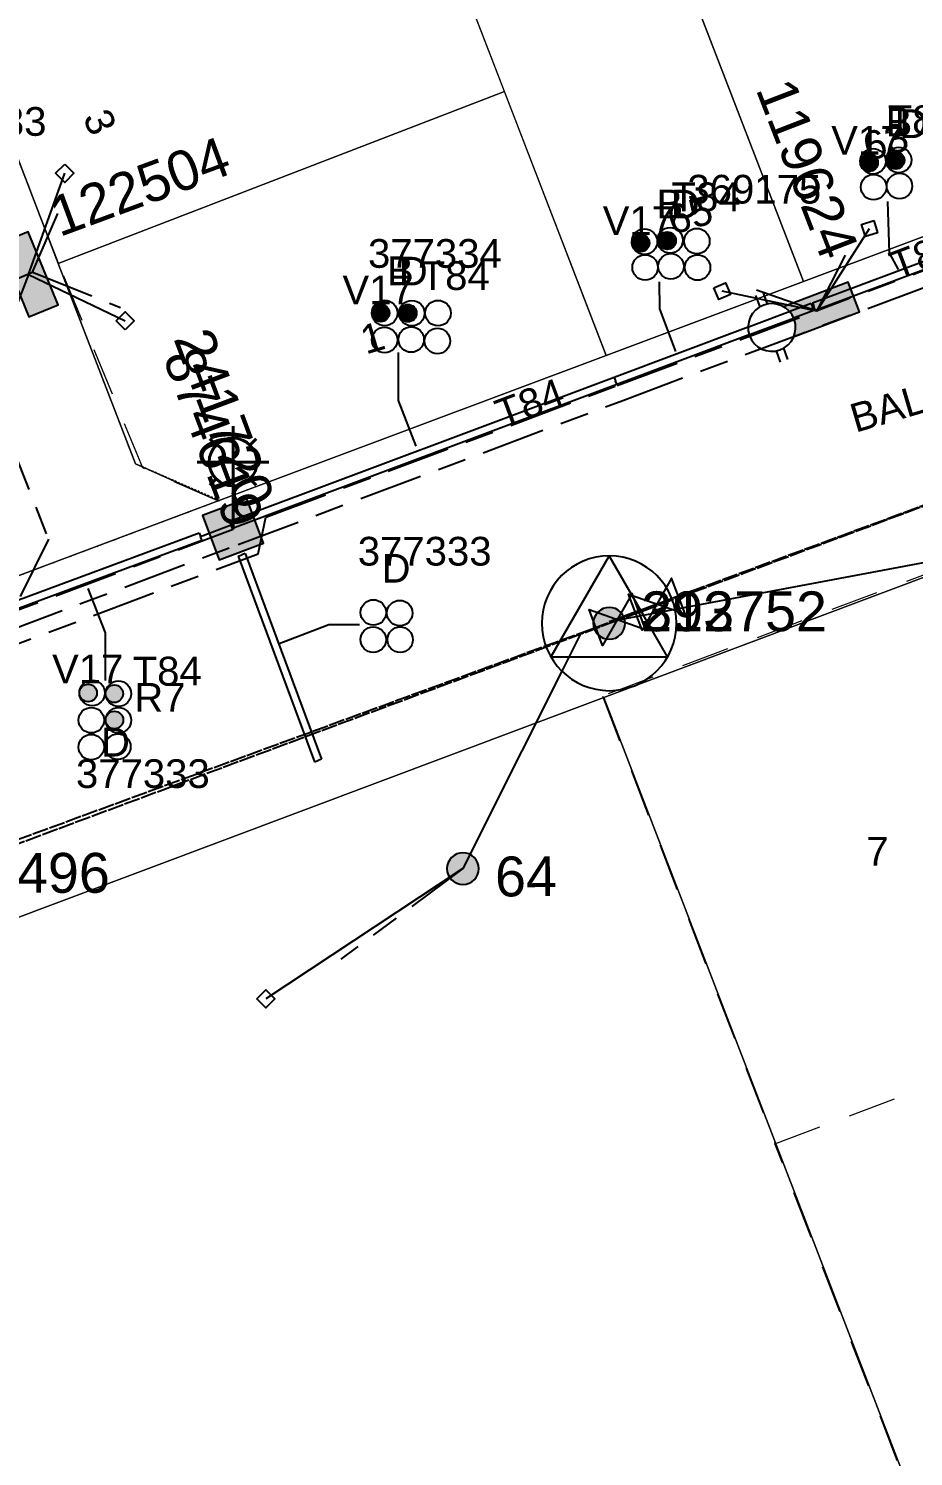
# Model space of a CAD drawing. Header units: metres. Extents: x 308616 to 310825, y 6264327 to 6267194.
# Drawn here: x 309854.2 to 309909.7, y 6266590.4 to 6266679.9 of the extents above; entities that cross this region are included whole.
import ezdxf
from ezdxf.enums import TextEntityAlignment as Align

# ---------------------------------------------------------------- set-up
doc = ezdxf.new("R2010")
doc.units = ezdxf.units.M
for name, pattern in [('Cable Exist OH', [1, 1, 0]), ('Cable Exist UG', [8.2, 4, -1.2, 1.8, -1.2]), ('Dash', [5, 3, -2]), ('HIDDEN', [0.375, 0.25, -0.125]), ('HIDDEN2', [0.1875, 0.125, -0.0625])]:
    doc.linetypes.add(name, pattern=pattern)
doc.layers.get('0').update_dxf_attribs({"color": 6})
for name, color, linetype in [('_User Miscellaneous9', 7, 'Continuous'), ('Equip_LV_EXT', 7, 'Continuous'), ('Equip_SP_SL_EXT', 7, 'Continuous'), ('Mains_HV_EXT', 7, 'Continuous'), ('Mains_LV_EXT', 7, 'Continuous'), ('Mains_LV_SL_EXT', 7, 'Continuous'), ('Services_SP_EXT', 7, 'Continuous'), ('Sub_SP_TR_HV_LV_EXT', 7, 'Continuous'), ('SupportsOH_SP_TR_HV_LV_SL_EXT', 7, 'Continuous'), ('SupportsUG_SP_LV_EXT', 7, 'Continuous'), ('SupportsUG_SP_LV_SL_EXT', 7, 'Continuous'), ('Trench_SP_EXT', 7, 'Continuous')]:
    doc.layers.add(name, color=color, linetype=linetype)
for name, color, linetype, lineweight in [('Cadastre Developer_SP_EXT', 7, 'Continuous', 5), ('Cadastre Land Parcels_SP_EXT', 7, 'Continuous', 5), ('Cadastre Other Property_SP_EXT', 7, 'HIDDEN', 5), ('Cadastre Roads_SP_EXT', 7, 'Continuous', 5)]:
    doc.layers.add(name, color=color, linetype=linetype, lineweight=lineweight)
doc.styles.add('COLUMN_LABEL', font='arial.ttf')
doc.styles.add('iecARIAL', font='arial.ttf', dxfattribs={"height": 2})
doc.styles.add('POLE_LABEL', font='arial.ttf')
doc.styles.get("Standard").update_dxf_attribs({"font": 'arial.ttf'})

# ---------------------------------------------------------------- blocks, each defined once
blk = doc.blocks.new('SUB_POLE_EXT')
blk.add_wipeout([(0, 4.224), (0.418, 4.203), (0.828, 4.142), (1.208, 4.048), (1.621, 3.901), (1.992, 3.725), (2.348, 3.511), (2.683, 3.262), (2.988, 2.986), (3.281, 2.661), (3.515, 2.342), (3.761, 1.922), (3.902, 1.616), (4.04, 1.232), (4.177, 0.629), (4.224, 0), (4.179, -0.612), (4.065, -1.149), (3.901, -1.619), (3.579, -2.243), (3.223, -2.73), (2.967, -3.007), (2.685, -3.261), (2.362, -3.502), (2.005, -3.718), (1.637, -3.894), (1.253, -4.034), (0.822, -4.143), (0.417, -4.203), (0.001, -4.224), (-0.414, -4.204), (-0.802, -4.147), (-1.206, -4.048), (-1.623, -3.9), (-1.986, -3.728), (-2.35, -3.51), (-2.682, -3.264), (-2.958, -3.015), (-3.233, -2.718), (-3.511, -2.349), (-3.715, -2.01), (-3.907, -1.604), (-4.046, -1.212), (-4.155, -0.759), (-4.222, -0.145), (-4.206, 0.387), (-4.142, 0.829), (-4.03, 1.265), (-3.896, 1.632), (-3.707, 2.025), (-3.499, 2.366), (-3.277, 2.665), (-2.985, 2.989), (-2.676, 3.269), (-2.329, 3.524), (-1.983, 3.729), (-1.631, 3.896), (-1.201, 4.05), (-0.777, 4.152), (-0.395, 4.205)])
blk.add_line((2.159, 0.484), (2.159, 0.484, 0))
blk.add_lwpolyline([(-4.224, 0, 1), (4.224, 0, 1)], format="xyb", close=True)
blk.add_lwpolyline([(2.139, 0.52), (0, 4.224), (-3.658, -2.112), (3.658, -2.112)], close=True)
for tag, height, flags, p in [('ASSET_NUM', 2.5, 8, (2, 2)), ('STREET_CODE', 0.2, 9, (1.5, 0)), ('OPERATING_VOLTAGE', 0.2, 9, (1.5, -0.6)), ('OPERATED_BY', 0.2, 9, (1.5, -0.8)), ('CONSTRUCTED_VOLTAGE', 0.2, 9, (1.5, -0.2)), ('NO_PHASES', 0.2, 9, (1.5, -0.4)), ('ORIENTATION', 0.2, 9, (1.5, -1.2)), ('OWNED_BY', 0.2, 9, (1.5, -1.4)), ('SECONDARY_VOLTAGE', 0.2, 9, (1.5, -1.6)), ('STATE', 0.2, 9, (1.5, -1.8)), ('MAINTAINED_BY', 0.2, 9, (1.5, -1)), ('SUBSTATION_TYPE', 0.2, 9, (1.5, -2)), ('USAGE', 0.2, 9, (1.5, -2.2)), ('LEGEND', 0.2, 9, (1.5, -2.4)), ('LOCATION', 0.2, 9, (1.5, -2.6)), ('Z', 0.2, 1, (1.5, -3.4)), ('STREETNAME', 0.2, 9, (1.5, -2.8)), ('SUBURB', 0.2, 9, (1.5, -3)), ('NOTES', 0.2, 9, (1.5, -3.2))]:
    blk.add_attdef(tag, text='', height=height, dxfattribs=dict(flags=flags)).set_placement(p, align=Align.MIDDLE_LEFT)
blk = doc.blocks.new('COLUMN_EXT')
blk.add_hatch(color=256).paths.add_polyline_path([(-1.485, 1.485), (-1.485, -1.485), (1.485, -1.485), (1.485, 1.485)])
blk.add_lwpolyline([(-1.485, -1.485), (1.485, -1.485), (1.485, 1.485), (-1.485, 1.485)], close=True)
for tag, height, style, flags, p in [('ASSET_NUM', 2.5, 'COLUMN_LABEL', 8, (2, 2)), ('STRUCTURE_PLANT_NUMBER', 0.2, 'POLE_LABEL', 9, (1.813, 0.031)), ('STREET_CODE', 0.2, 'COLUMN_LABEL', 9, (1.813, -0.2))]:
    blk.add_attdef(tag, text='', height=height, dxfattribs=dict(style=style, flags=flags)).set_placement(p, align=Align.MIDDLE_LEFT)
at = {"flags": 9}
for tag, p in [('OWNED_BY', (1.813, -0.6)), ('STATE', (1.813, -0.8)), ('COLUMN_TYPE', (1.813, -0.4)), ('STREETNAME', (1.813, -1.6)), ('SUBURB', (1.813, -1.8)), ('USAGE', (1.813, -1)), ('LEGEND', (1.813, -1.2)), ('LOCATION', (1.813, -1.4)), ('NOTES', (1.813, -2))]:
    blk.add_attdef(tag, text='', height=0.2, dxfattribs=at).set_placement(p, align=Align.MIDDLE_LEFT)
at = {"flags": 1}
blk.add_attdef('Z', (1.813, -2.351), '', height=0.2, dxfattribs=at)
blk = doc.blocks.new('PILLAR_EXT')
blk.add_hatch(color=256).paths.add_polyline_path([(-2.475, 0.99), (-2.475, -0.99), (2.475, -0.99), (2.475, 0.99)])
blk.add_lwpolyline([(-2.475, -0.99), (2.475, -0.99), (2.475, 0.99), (-2.475, 0.99)], close=True)
at = {"style": 'iecARIAL', "flags": 8}
blk.add_attdef('ASSET_NUM', (1.5, 3.5), '', height=2.5, dxfattribs=at)
for tag, p, flags in [('OWNED_BY', (0, -0.2), 9), ('STATE', (0, -0.4), 9), ('SUPPORT_TYPE', (0, -0.6), 9), ('USAGE', (0, -0.8), 9), ('LEGEND', (0, -1), 9), ('STREETNAME', (0, -1.8), 9), ('LOCATION', (0, -1.2), 9), ('NOTES', (0, -1.4), 9), ('PARENT', (0, -1.6), 9), ('SUBURB', (0, -2), 1)]:
    blk.add_attdef(tag, p, '', height=0.2, dxfattribs=dict(flags=flags))
blk = doc.blocks.new('DUCT_EXT')
blk.add_circle((0, 0.8), 0.8)
at = {"flags": 1}
blk.add_attdef('Z', (0, 0), '', height=0.2, dxfattribs=at)
at = {"flags": 9}
for tag, p in [('DUCT_CODE', (0, 0)), ('XSECT_TYPE', (0, -0.2)), ('STATE', (0, -0.6)), ('FB_REFERENCE', (0, -0.4)), ('NOTES', (0, -0.8))]:
    blk.add_attdef(tag, text='', height=0.2, dxfattribs=at).set_placement(p, align=Align.MIDDLE_LEFT)
blk = doc.blocks.new('LV_OH_LINKS_DISTFUSE_EXT')
for p, q in [((0, 0), (0.96, 0)), ((3.84, 0), (4.8, 0))]:
    blk.add_line(p, q)
blk.add_lwpolyline([(3.84, -1.2), (3.84, 1.2), (0.96, -1.2), (0.96, 1.2)], close=True)
at = {"flags": 9}
for tag, p in [('ACTUAL_STATUS', (0, 0)), ('OPERATING_VOLTAGE', (0, -0.6)), ('ORIENTATION', (0, -0.8)), ('CONSTRUCTED_VOLTAGE', (0, -0.2)), ('NO_PHASES', (0, -0.4)), ('OWNED_BY', (0, -1)), ('STATE', (0, -1.2)), ('SWITCH_TYPE', (0, -1.4)), ('USAGE', (0, -1.6)), ('NOTES', (0, -1.8))]:
    blk.add_attdef(tag, text='', height=0.2, dxfattribs=at).set_placement(p, align=Align.MIDDLE_LEFT)
at = {"flags": 1}
blk.add_attdef('Z', (0, 0), '', height=0.2, dxfattribs=at)
blk = doc.blocks.new('SL_LANTERN_EXT')
at = {"lineweight": 40}
for p, q in [((0, 1.968), (0, 6.468)), ((-1.459, 5.676), (-1.061, 5.278)), ((1.458, 5.676), (1.06, 5.278)), ((-2.25, 4.218), (2.25, 4.218)), ((-1.459, 2.759), (-1.061, 3.157)), ((0, 0), (0, 2.721)), ((1.458, 2.759), (1.06, 3.157))]:
    blk.add_line(p, q, dxfattribs=at)
blk.add_circle((0, 4.218), 1.5, dxfattribs=at)
at = {"style": 'iecARIAL', "flags": 8}
blk.add_attdef('ASSET_NUM', (1.5, 1.5), '', height=2.5, dxfattribs=at)
for tag, p, height, flags in [('CONSTRUCTED_VOLTAGE', (0.981, -0.653), 0.2, 9), ('CONTROL_TYPE', (0.981, -0.853), 0.2, 9), ('LANTERN_PURPOSE', (0.981, -1.053), 0.2, 9), ('LNUMBER', (2.181, -3.253), 2.5, 8), ('OPERATING_VOLTAGE', (0.981, -1.653), 0.2, 9), ('ORIENTATION', (0.981, -1.853), 0.2, 9), ('LANTERN_TYPE', (0.981, -1.253), 0.2, 9), ('NO_PHASES', (0.981, -1.453), 0.2, 9), ('OWNED_BY', (0.981, -2.053), 0.2, 9), ('STATE', (0.981, -2.253), 0.2, 9), ('CEXIST', (0.981, -2.653), 0.2, 9), ('CNEW', (0.981, -2.853), 0.2, 9), ('USAGE', (0.981, -2.453), 0.2, 9), ('CNUMBER', (0.981, -3.053), 0.2, 9), ('CREMOVE', (0.981, -3.253), 0.2, 9), ('CREPLACE', (0.981, -3.453), 0.2, 9), ('LKINGHEIGHT', (0.981, -3.653), 0.2, 9), ('LBRACKET', (0.981, -3.853), 0.2, 9), ('LBRACKETVOCAB', (0.981, -4.053), 0.2, 9), ('LCATEGORY', (0.981, -4.253), 0.2, 9), ('LCHARGE1', (0.981, -4.453), 0.2, 9), ('LCHARGE1PERCENT', (0.981, -4.653), 0.2, 9), ('LCHARGE2', (0.981, -4.853), 0.2, 9), ('LCHARGE2PERCENT', (0.981, -5.053), 0.2, 9), ('LCHARGE3', (0.981, -5.253), 0.2, 9), ('LCHARGE3PERCENT', (0.981, -5.453), 0.2, 9), ('LEXIST', (0.981, -5.653), 0.2, 9), ('LLAMP', (0.981, -5.853), 0.2, 9), ('LLAMPVOCAB', (0.981, -6.053), 0.2, 9), ('LMAST', (0.981, -6.253), 0.2, 9), ('LMASTVOCAB', (0.981, -6.453), 0.2, 9), ('LNEW', (0.981, -6.653), 0.2, 9), ('LANTNUMBER', (0.981, -6.853), 0.2, 9), ('LOUTREACH', (0.981, -7.253), 0.2, 9), ('LOUTREACHVOCAB', (0.981, -7.453), 0.2, 9), ('LRATECODE', (0.981, -7.653), 0.2, 9), ('LREMOVE', (0.981, -7.853), 0.2, 9), ('LREPLACE', (0.981, -8.053), 0.2, 9), ('LTYPE', (0.981, -8.253), 0.2, 9), ('LTYPEVOCAB', (0.981, -8.453), 0.2, 9), ('LEGEND', (0.981, -8.653), 0.2, 9), ('LOCATION', (0.981, -8.853), 0.2, 9), ('NOTES', (0.981, -9.053), 0.2, 9), ('STREETNAME', (0.981, -9.253), 0.2, 9), ('SUBURB', (0.981, -9.453), 0.2, 1)]:
    blk.add_attdef(tag, p, '', height=height, dxfattribs=dict(flags=flags))
blk = doc.blocks.new('CCP_EXT')
at = {"flags": 9}
for tag, p in [('STATE', (0, -1.8)), ('USAGE', (0, -1.2)), ('LEGEND', (0, -1.4)), ('LIFE_SUPPORT', (0, -1.6)), ('NOTES', (0, -2))]:
    blk.add_attdef(tag, text='', height=0.2, dxfattribs=at).set_placement(p, align=Align.MIDDLE_LEFT)
blk.add_wipeout([(0, 0.566), (0.566, 0), (0, -0.566), (-0.566, 0)])
blk.add_lwpolyline([(-0.566, 0), (0, 0.566), (0.566, 0), (0, -0.566), (-0.566, 0)])
at = {"flags": 1}
blk.add_attdef('Z', (0, 0), '', height=0.2, dxfattribs=at)
at = {"flags": 9}
for tag, p in [('CCP_TYPE', (0, 0)), ('OPERATING_VOLTAGE', (0, -0.6)), ('ORIENTATION', (0, -0.8)), ('CONSTRUCTED_VOLTAGE', (0, -0.2)), ('NO_PHASES', (0, -0.4)), ('OWNED_BY', (0, -1))]:
    blk.add_attdef(tag, text='', height=0.2, dxfattribs=at).set_placement(p, align=Align.MIDDLE_LEFT)
blk = doc.blocks.new('POLE_EXT')
blk.add_hatch(color=256).paths.add_polyline_path([(-1, 0, 1), (1, 0, 1)])
blk.add_lwpolyline([(-1, 0, 1), (1, 0, 1)], format="xyb", close=True)
for tag, height, flags, p in [('pNumber', 2.5, 8, (-17.84, 2.067)), ('OWNED_BY', 0.2, 9, (1.355, -0.4)), ('SPECIAL_USE', 0.2, 9, (1.355, -0.8)), ('PARENT', 0.2, 9, (1.355, -0.6)), ('cLV', 0.2, 9, (1.355, -1.4)), ('STATE', 0.2, 9, (1.355, -1)), ('hDepth', 0.2, 9, (1.355, -1.6)), ('hDia', 0.2, 9, (1.355, -1.8)), ('USAGE', 0.2, 9, (1.355, -1.2)), ('cHV', 0.2, 9, (1.355, -2)), ('LBRACKET', 0.2, 9, (1.355, -2.2)), ('LExisting', 0.2, 9, (1.355, -2.4)), ('LANTNUMBER', 0.2, 9, (1.355, -2.6)), ('cLinedev', 0.2, 9, (1.355, -3.4)), ('LOther', 0.2, 9, (1.355, -2.8)), ('LRemove', 0.2, 9, (1.355, -3)), ('LEGEND', 0.2, 9, (1.355, -3.2)), ('LOCATION', 0.2, 9, (1.355, -3.6)), ('pExisting', 0.2, 9, (1.355, -3.8)), ('pFooting', 0.2, 9, (1.355, -4.4)), ('PFNUMBER', 0.2, 9, (1.355, -4)), ('NEWPFNUMBER', 0.2, 9, (1.355, -4.2)), ('pNew', 0.2, 9, (1.355, -4.6)), ('pRelocate', 0.2, 9, (1.355, -5)), ('pRemove', 0.2, 9, (1.355, -5.2)), ('pReplace', 0.2, 9, (1.355, -5.4)), ('cspan', 0.2, 9, (1.355, -6)), ('STREETNAME', 0.2, 9, (1.355, -6.2)), ('pStay', 0.2, 9, (1.355, -5.6)), ('pType', 0.2, 9, (1.355, -5.8)), ('SUBURB', 0.2, 9, (1.355, -6.4)), ('OPERATED_BY', 0.2, 9, (1.355, -7.014)), ('NOTES', 0.2, 9, (1.355, -6.6)), ('MAINTAINED_BY', 0.2, 9, (1.355, -6.814))]:
    blk.add_attdef(tag, text='', height=height, dxfattribs=dict(flags=flags)).set_placement(p, align=Align.MIDDLE_LEFT)
at = {"style": 'POLE_LABEL'}
for tag, height, flags, p in [('ASSET_NUM', 2.5, 8, (2, 2)), ('STRUCTURE_PLANT_NUMBER', 0.2, 9, (1.355, 0.028)), ('STREET_CODE', 0.2, 9, (1.355, -0.2))]:
    blk.add_attdef(tag, text='', height=height, dxfattribs=dict(at, flags=flags)).set_placement(p, align=Align.MIDDLE_LEFT)
at = {"flags": 1}
blk.add_attdef('Z', (1.355, -7.328), '', height=0.2, dxfattribs=at)
blk = doc.blocks.new('LV_UG_LINKS_OPEN_EXT')
for p, q in [((-0.249, 1.473), (-0.249, 2.22)), ((0.249, 1.473), (0.249, 2.22)), ((-0.249, -1.473), (-0.249, -2.22)), ((0.249, -1.473), (0.249, -2.22))]:
    blk.add_line(p, q)
at = {"flags": 9}
for tag, p in [('ACTUAL_STATUS', (0, 0)), ('OPERATING_VOLTAGE', (0, -0.6)), ('ORIENTATION', (0, -0.8)), ('CONSTRUCTED_VOLTAGE', (0, -0.2)), ('NO_PHASES', (0, -0.4)), ('STATE', (0, -1)), ('SWITCH_TYPE', (0, -1.2)), ('USAGE', (0, -1.4)), ('NOTES', (0, -1.6))]:
    blk.add_attdef(tag, text='', height=0.2, dxfattribs=at).set_placement(p, align=Align.MIDDLE_LEFT)
at = {"flags": 1}
blk.add_attdef('Z', (0, 0), '', height=0.2, dxfattribs=at)
blk.add_wipeout([(-0.249, 1.473), (-0.432, 1.43), (-0.608, 1.365), (-0.774, 1.278), (-0.928, 1.171), (-1.067, 1.045), (-1.19, 0.903), (-1.294, 0.747), (-1.377, 0.579), (-1.439, 0.402), (-1.478, 0.218), (-1.494, 0.031), (-1.486, -0.156), (-1.455, -0.341), (-1.4, -0.521), (-1.324, -0.692), (-1.227, -0.853), (-1.11, -1), (-0.976, -1.131), (-0.827, -1.244), (-0.664, -1.338), (-0.491, -1.411), (-0.311, -1.461), (-0.125, -1.489), (0.062, -1.493), (0.249, -1.473), (0.432, -1.43), (0.608, -1.365), (0.774, -1.278), (0.928, -1.171), (1.067, -1.045), (1.19, -0.903), (1.294, -0.747), (1.377, -0.579), (1.439, -0.402), (1.478, -0.218), (1.494, -0.031), (1.486, 0.156), (1.455, 0.341), (1.4, 0.521), (1.324, 0.692), (1.227, 0.853), (1.11, 1), (0.976, 1.131), (0.827, 1.244), (0.664, 1.338), (0.491, 1.411), (0.311, 1.461), (0.125, 1.489), (-0.062, 1.493)])
blk.add_lwpolyline([(0, -1.494, 1), (0, 1.494, 1)], format="xyb", close=True)
blk = doc.blocks.new('CABLE_LARGE_EXT')
h = blk.add_hatch(color=256)
edge = h.paths.add_edge_path()
edge.add_arc((0, 0.55), 0.55, 0, 360)
blk.add_circle((0, 0.55), 0.55)
at = {"flags": 1}
blk.add_attdef('Z', (0, 0), '', height=0.2, dxfattribs=at)
at = {"flags": 9}
for tag, p in [('COND_CODE', (0, 0)), ('XSECT_SIZE', (0, -0.6)), ('STATE', (0, -0.4)), ('FB_REFERENCE', (0, -0.2)), ('NOTES', (0, -0.8))]:
    blk.add_attdef(tag, text='', height=0.2, dxfattribs=at).set_placement(p, align=Align.MIDDLE_LEFT)

msp = doc.modelspace()

# ---------------------------------------------------------------- linework, layer by layer
at = {"layer": '_User Miscellaneous9'}
for p, q in [((309903.548, 6266662.295), (309903.464, 6266662.52)), ((309890.939, 6266658.078), (309866.831, 6266649.052)), ((309890.939, 6266658.078), (309891.023, 6266657.853)), ((309890.939, 6266658.078), (309891.023, 6266657.853)), ((309891.107, 6266657.628), (309891.023, 6266657.853)), ((309891.108, 6266657.628), (309891.023, 6266657.853)), ((309891.107, 6266657.628), (309866.999, 6266648.602)), ((309866.831, 6266649.052), (309866.915, 6266648.827)), ((309850.285, 6266642.905), (309864.908, 6266648.332)), ((309864.908, 6266648.332), (309864.992, 6266648.107)), ((309865.075, 6266647.882), (309864.992, 6266648.107)), ((309866.999, 6266648.602), (309866.915, 6266648.827)), ((309850.452, 6266642.455), (309865.075, 6266647.882)), ((309867.351, 6266646.878), (309867.576, 6266646.961)), ((309867.351, 6266646.878), (309872.138, 6266633.971)), ((309867.801, 6266647.045), (309867.576, 6266646.961)), ((309867.801, 6266647.045), (309872.588, 6266634.138)), ((309872.138, 6266633.971), (309872.363, 6266634.054)), ((309872.588, 6266634.138), (309872.363, 6266634.054))]:
    msp.add_line(p, q, dxfattribs=at)
for points in [[(309908.085, 6266669.116), (309908.19, 6266665.892), (309908.748, 6266664.843)], [(309893.756, 6266664.077), (309893.767, 6266662.384), (309894.782, 6266659.697)], [(309877.381, 6266659.636), (309877.381, 6266656.621), (309878.489, 6266653.761)], [(309859.036, 6266639.075), (309859.036, 6266642.064), (309857.954, 6266644.846)], [(309874.962, 6266642.569), (309873.031, 6266642.569), (309869.931, 6266641.366)]]:
    msp.add_lwpolyline(points, dxfattribs=at)
at = {"layer": 'Cadastre Developer_SP_EXT', "linetype": 'Dash'}
msp.add_lwpolyline([(309941.743, 6266603.924), (309913.94, 6266593.2), (309912.793, 6266590.615), (309917.842, 6266577.527), (309917.842, 6266577.527, 0.077367), (309914.083, 6266576.161), (309914.083, 6266576.161), (309901.02, 6266610.028), (309922.908, 6266618.243), (309934.537, 6266622.609)], format="xyb", close=True, dxfattribs=at)
at = {"layer": 'Cadastre Land Parcels_SP_EXT', "linetype": 'Continuous'}
for points in [[(309914.975, 6266668.654), (309904.196, 6266696.632), (309892.06, 6266691.958), (309902.798, 6266664.086), (309914.975, 6266668.654)], [(309884.054, 6266675.993), (309879.735, 6266687.211), (309877.941, 6266691.869), (309849.963, 6266681.105), (309856.077, 6266665.229), (309884.054, 6266675.993)], [(309902.798, 6266664.086), (309892.06, 6266691.958), (309879.735, 6266687.211), (309890.427, 6266659.445), (309902.798, 6266664.086)], [(309890.427, 6266659.445), (309884.054, 6266675.993), (309856.077, 6266665.229), (309860.914, 6266652.668), (309866.094, 6266650.335), (309890.427, 6266659.445)]]:
    msp.add_lwpolyline(points, close=True, dxfattribs=at)
msp.add_lwpolyline([(309834.475, 6266687.952), (309839.785, 6266674.166), (309845.093, 6266660.382), (309849.684, 6266648.461), (309847.382, 6266643.329), (309866.094, 6266650.335), (309860.914, 6266652.668), (309856.077, 6266665.229), (309849.963, 6266681.105)], dxfattribs=at)
at = {"layer": 'Mains_LV_EXT', "linetype": 'Cable Exist UG'}
msp.add_lwpolyline([(309854.21, 6266664.538), (309853.233, 6266661.986), (309853.233, 6266661.986), (309849.477, 6266660.41), (309847.568, 6266659.709), (309847.568, 6266659.709), (309852.176, 6266648.072), (309849.606, 6266642.902), (309847.964, 6266641.412)], dxfattribs=at)
at = {"layer": 'Mains_LV_SL_EXT', "linetype": 'Cable Exist UG'}
msp.add_lwpolyline([(309848.236, 6266641.513), (309867.035, 6266648.552)], dxfattribs=at)
at = {"layer": 'Trench_SP_EXT', "linetype": 'Cable Exist UG'}
for points in [[(309854.464, 6266664.681), (309856.475, 6266669.375)], [(309903.648, 6266662.237), (309905.449, 6266665.748)], [(309852.938, 6266664.024), (309854.464, 6266664.681)], [(309903.648, 6266662.237), (309899.844, 6266663.544)], [(309864.992, 6266648.107), (309866.915, 6266648.827)], [(309881.45, 6266627.279), (309873.796, 6266621.607)]]:
    msp.add_lwpolyline(points, dxfattribs=at)

# ---------------------------------------------------------------- block references
at = {"layer": '_User Miscellaneous9'}
for name, p, rotation in [('DUCT_EXT', (309907.968, 6266671.626), 90.0000000000002), ('DUCT_EXT', (309907.976, 6266671.711), 269.9999999999998), ('CABLE_LARGE_EXT', (309908.038, 6266671.69), 270.1187689702226), ('CABLE_LARGE_EXT', (309906.379, 6266671.538), 270.1187689702226), ('DUCT_EXT', (309908.003, 6266670.009), 90.0000000000002), ('DUCT_EXT', (309908.024, 6266670.068), 270.550903966392), ('DUCT_EXT', (309893.638, 6266666.587), 90.0000000000002), ('CABLE_LARGE_EXT', (309892.049, 6266666.499), 270.1187689702226), ('DUCT_EXT', (309893.646, 6266666.672), 269.9999999999998), ('CABLE_LARGE_EXT', (309893.709, 6266666.651), 270.1187689702226), ('DUCT_EXT', (309895.32, 6266666.617), 270.2769366014311), ('DUCT_EXT', (309893.674, 6266664.97), 90.0000000000002), ('DUCT_EXT', (309893.695, 6266665.029), 270.550903966392), ('DUCT_EXT', (309895.363, 6266664.97), 269.7310077192989), ('DUCT_EXT', (309875.742, 6266662.111), 269.978010992399), ('CABLE_LARGE_EXT', (309875.742, 6266662.111), 269.978010992399), ('DUCT_EXT', (309877.445, 6266662.104), 269.978010992399), ('CABLE_LARGE_EXT', (309877.445, 6266662.104), 269.978010992399), ('DUCT_EXT', (309879.087, 6266662.108), 269.978010992399), ('DUCT_EXT', (309875.737, 6266660.424), 269.978010992399), ('DUCT_EXT', (309877.405, 6266660.45), 269.978010992399), ('DUCT_EXT', (309879.05, 6266660.362), 269.978010992399), ('DUCT_EXT', (309857.398, 6266638.295), 269.9568170253875), ('DUCT_EXT', (309859.043, 6266638.244), 269.9568170253875), ('CABLE_LARGE_EXT', (309857.398, 6266638.295), 269.9568170253875), ('CABLE_LARGE_EXT', (309859.043, 6266638.244), 269.9568170253875), ('DUCT_EXT', (309857.347, 6266636.586), 269.9568170253875), ('DUCT_EXT', (309859.05, 6266636.579), 269.9568170253875), ('CABLE_LARGE_EXT', (309859.044, 6266636.599), 269.9568170253875), ('DUCT_EXT', (309857.342, 6266634.899), 269.9568170253875), ('DUCT_EXT', (309859.01, 6266634.924), 269.9568170253875)]:
    msp.add_blockref(name, p, dxfattribs=dict(at, rotation=rotation))
for p in [(309875.833, 6266642.538), (309877.487, 6266642.499), (309875.827, 6266640.835), (309877.514, 6266640.83)]:
    msp.add_blockref('DUCT_EXT', p, dxfattribs=at)
at = {"layer": 'Equip_SP_SL_EXT'}
ref = msp.add_blockref('SL_LANTERN_EXT', (309867.036, 6266648.552), dxfattribs=at)
ref.add_attrib('ASSET_NUM', '241720', dxfattribs={"layer": '0', "height": 2.5, "rotation": 290.52532, "style": 'iecARIAL'}).set_placement((309868.536, 6266650.052), align=Align.MIDDLE_RIGHT)
at = {"layer": 'Sub_SP_TR_HV_LV_EXT'}
ref = msp.add_blockref('SUB_POLE_EXT', (309890.627, 6266642.66), dxfattribs=at)
ref.add_attrib('ASSET_NUM', '3137', dxfattribs={"layer": '0', "height": 2.5}).set_placement((309892.627, 6266643.41), align=Align.MIDDLE_LEFT)
at = {"layer": 'SupportsOH_SP_TR_HV_LV_SL_EXT'}
ref = msp.add_blockref('POLE_EXT', (309845.656, 6266626.264), dxfattribs=at)
ref.add_attrib('ASSET_NUM', '886496', dxfattribs={"layer": '0', "height": 2.5, "style": 'POLE_LABEL'}).set_placement((309847.656, 6266627.014), align=Align.MIDDLE_LEFT)
ref = msp.add_blockref('POLE_EXT', (309881.45, 6266627.279), dxfattribs=at)
ref.add_attrib('ASSET_NUM', '64', dxfattribs={"layer": '0', "height": 2.5, "rotation": 0.49461, "style": 'POLE_LABEL'}).set_placement((309883.45, 6266628.029), align=Align.TOP_LEFT)
at = {"layer": 'SupportsUG_SP_LV_EXT'}
ref = msp.add_blockref('PILLAR_EXT', (309903.648, 6266662.237), dxfattribs=dict(at, rotation=20.73947266615469))
ref.add_attrib('ASSET_NUM', '119624', dxfattribs={"layer": '0', "height": 2.5, "rotation": 291.08812, "style": 'iecARIAL'}).set_placement((309905.148, 6266665.737), align=Align.MIDDLE_RIGHT)
ref = msp.add_blockref('PILLAR_EXT', (309854.21, 6266664.538), dxfattribs=dict(at, rotation=292.301004202104))
ref.add_attrib('ASSET_NUM', '122504', dxfattribs={"layer": '0', "height": 2.5, "rotation": 20.26001, "style": 'iecARIAL'}).set_placement((309855.71, 6266668.038), align=Align.MIDDLE_LEFT)
at = {"layer": 'SupportsUG_SP_LV_SL_EXT'}
ref = msp.add_blockref('COLUMN_EXT', (309867.036, 6266648.552), dxfattribs=dict(at, rotation=200.5253216462922))
ref.add_attrib('ASSET_NUM', '874619', dxfattribs={"layer": '0', "height": 2.5, "rotation": 290.52532, "style": 'COLUMN_LABEL'}).set_placement((309869.036, 6266649.302), align=Align.TOP_RIGHT)

# ---------------------------------------------------------------- texts
at = {"layer": '_User Miscellaneous9'}
for s, p in [('377333', (309846.945, 6266673.225)), ('T84', (309908.083, 6266673.337)), ('B', (309907.954, 6266673.183)), ('D', (309908.811, 6266673.083)), ('V17', (309904.543, 6266672.046)), ('369175', (309895.527, 6266668.976)), ('B', (309893.588, 6266668.049)), ('T84', (309894.529, 6266668.499)), ('D', (309894.482, 6266668.044)), ('V17', (309890.214, 6266667.007)), ('377334', (309875.499, 6266664.949)), ('B', (309876.682, 6266663.86)), ('D', (309877.429, 6266663.841)), ('T84', (309878.798, 6266663.56)), ('V17', (309873.894, 6266662.664)), ('377333', (309874.857, 6266646.28)), ('D', (309876.349, 6266645.213)), ('V17', (309855.684, 6266638.903)), ('T84', (309860.736, 6266638.766)), ('R7', (309860.839, 6266637.117)), ('D', (309858.752, 6266634.308)), ('377333', (309857.183, 6266632.335))]:
    msp.add_text(s, height=1.8, dxfattribs=at).set_placement(p)
at = {"layer": 'Cadastre Developer_SP_EXT'}
msp.add_text('7', height=1.8, dxfattribs=at).set_placement((309906.748, 6266627.471))
at = {"layer": 'Cadastre Land Parcels_SP_EXT'}
for s, rotation, p in [('3', 293.4679, (309857.588, 6266674.379)), ('63', 16.41895, (309906.868, 6266671.612)), ('65', 16.41704, (309894.595, 6266667.007)), ('1', 16.38565, (309875.36, 6266659.507))]:
    msp.add_text(s, height=1.8, rotation=rotation, dxfattribs=at).set_placement(p)
at = {"layer": 'Cadastre Roads_SP_EXT'}
msp.add_text('BALMORAL RD', height=1.8, rotation=16.43802, dxfattribs=at).set_placement((309906.067, 6266654.6))
at = {"layer": 'Mains_LV_EXT'}
msp.add_text('T84', height=1.8, rotation=20.52532, dxfattribs=at).set_placement((309883.916, 6266654.872))

# ---------------------------------------------------------------- next in the draw order: linework, layer by layer
at = {"layer": 'Cadastre Developer_SP_EXT', "linetype": 'Dash'}
msp.add_lwpolyline([(309912.069, 6266646.344), (309890.193, 6266638.096), (309901.02, 6266610.028), (309922.908, 6266618.243), (309912.069, 6266646.344)], close=True, dxfattribs=at)
at = {"layer": 'Cadastre Land Parcels_SP_EXT', "linetype": 'Continuous'}
for points in [[(310074.015, 6266211.622), (310122.598, 6266228.412), (310131.962, 6266231.641), (310135.646, 6266232.911), (310139.363, 6266234.194), (309971.864, 6266668.642), (309890.289, 6266638.003), (309962.65, 6266450.297), (310051.357, 6266220.139), (310056.917, 6266205.713), (310074.015, 6266211.622)], [(309962.65, 6266450.297), (309890.289, 6266638.003), (309814.005, 6266609.37), (309887.901, 6266422.289), (309962.65, 6266450.297)]]:
    msp.add_lwpolyline(points, close=True, dxfattribs=at)
at = {"layer": 'Mains_HV_EXT', "linetype": 'Cable Exist OH'}
msp.add_lwpolyline([(309845.802, 6266625.959), (309890.627, 6266642.66)], dxfattribs=at)
at = {"layer": 'Mains_LV_EXT', "linetype": 'Cable Exist OH'}
msp.add_lwpolyline([(309890.534, 6266642.66), (309845.479, 6266626.134)], dxfattribs=at)
at = {"layer": 'Services_SP_EXT'}
for points in [[(309931.794, 6266650.483), (309890.627, 6266642.753)], [(309888.835, 6266642.037), (309881.45, 6266627.279)]]:
    msp.add_lwpolyline(points, dxfattribs=at)

# ---------------------------------------------------------------- next in the draw order: block references
at = {"layer": 'Equip_LV_EXT'}
for p, rotation in [((309891.362, 6266643.025), 20.57067997292842), ((309888.887, 6266642.056), 20.53431017016756)]:
    msp.add_blockref('LV_OH_LINKS_DISTFUSE_EXT', p, dxfattribs=dict(at, rotation=rotation))
at = {"layer": 'Services_SP_EXT'}
for p, rotation in [((309856.476, 6266670.872), 269.9999999999998), ((309860.271, 6266661.62), 90.0000000000002)]:
    msp.add_blockref('CCP_EXT', p, dxfattribs=dict(at, rotation=rotation))
at = {"layer": 'SupportsOH_SP_TR_HV_LV_SL_EXT'}
ref = msp.add_blockref('POLE_EXT', (309890.627, 6266642.66), dxfattribs=at)
ref.add_attrib('ASSET_NUM', '292752', dxfattribs={"layer": '0', "height": 2.5, "style": 'POLE_LABEL'}).set_placement((309892.627, 6266643.41), align=Align.MIDDLE_LEFT)

# ---------------------------------------------------------------- next in the draw order: block references
at = {"layer": 'Services_SP_EXT'}
for p, rotation in [((309856.476, 6266670.872), 269.9999999999998), ((309906.95, 6266667.41), 242.739472743901), ((309897.702, 6266663.479), 338.7394729787818), ((309860.271, 6266661.62), 90.0000000000002)]:
    msp.add_blockref('CCP_EXT', p, dxfattribs=dict(at, rotation=rotation))
msp.add_blockref('CCP_EXT', (309869.095, 6266619.12), dxfattribs=at)

# ---------------------------------------------------------------- next in the draw order: linework, layer by layer
at = {"layer": 'Cadastre Developer_SP_EXT', "linetype": 'Dash'}
msp.add_lwpolyline([(309834.54, 6266687.793), (309840.06, 6266673.842), (309845.195, 6266660.32), (309849.988, 6266648.166), (309847.632, 6266643.423), (309866.085, 6266650.332), (309861.372, 6266652.403), (309856.081, 6266665.242), (309849.965, 6266681.145)], dxfattribs=at)
at = {"layer": 'Cadastre Other Property_SP_EXT', "linetype": 'HIDDEN2'}
msp.add_lwpolyline([(309824.991, 6266712.566), (309849.684, 6266648.461), (309847.316, 6266643.305), (309866.175, 6266650.365), (309860.914, 6266652.668), (309837.736, 6266712.848)], dxfattribs=at)
at = {"layer": 'Services_SP_EXT'}
for points in [[(309854.21, 6266664.538), (309856.476, 6266670.872)], [(309854.21, 6266664.538), (309860.27, 6266661.62)]]:
    msp.add_lwpolyline(points, dxfattribs=at)
at = {"layer": 'Trench_SP_EXT', "linetype": 'Cable Exist UG'}
msp.add_lwpolyline([(309854.464, 6266664.681), (309859.978, 6266662.46)], dxfattribs=at)

# ---------------------------------------------------------------- next in the draw order: block references
at = {"layer": 'Services_SP_EXT'}
for p, rotation in [((309906.95, 6266667.41), 242.739472743901), ((309897.702, 6266663.479), 338.7394729787818)]:
    msp.add_blockref('CCP_EXT', p, dxfattribs=dict(at, rotation=rotation))
msp.add_blockref('CCP_EXT', (309869.095, 6266619.12), dxfattribs=at)

# ---------------------------------------------------------------- next in the draw order: linework, layer by layer
at = {"layer": '_User Miscellaneous9'}
msp.add_line((309903.548, 6266662.295), (309915.484, 6266666.773), dxfattribs=at)
at = {"layer": 'Cadastre Roads_SP_EXT', "linetype": 'Continuous'}
msp.add_lwpolyline([(309890.289, 6266638.003), (309971.864, 6266668.642), (309979, 6266671.311), (310003.456, 6266680.48), (309996.787, 6266699.335), (309982.732, 6266694.071), (309971.504, 6266689.859), (309966.637, 6266688.034), (309962.893, 6266686.629), (309949.96, 6266681.778), (309938.561, 6266677.502), (309927.152, 6266673.221), (309914.975, 6266668.654), (309902.798, 6266664.086), (309890.427, 6266659.445), (309866.094, 6266650.335), (309847.382, 6266643.329), (309822.52, 6266634.021), (309810.325, 6266629.455), (309814.005, 6266609.37), (309890.289, 6266638.003)], close=True, dxfattribs=at)
at = {"layer": 'Mains_LV_EXT', "linetype": 'Cable Exist UG'}
msp.add_lwpolyline([(309927.927, 6266671.427), (309925.726, 6266668.414), (309925.726, 6266668.414), (309915.32, 6266664.511), (309913.411, 6266665.927), (309913.411, 6266665.927), (309903.668, 6266662.257)], dxfattribs=at)
at = {"layer": 'Services_SP_EXT'}
for points in [[(309903.648, 6266662.237), (309906.95, 6266667.41)], [(309881.45, 6266627.279), (309869.095, 6266619.12)]]:
    msp.add_lwpolyline(points, dxfattribs=at)

# ---------------------------------------------------------------- next in the draw order: texts
at = {"layer": 'Mains_LV_EXT'}
msp.add_text('T84', height=1.8, rotation=20.64063, dxfattribs=at).set_placement((309908.665, 6266664.14))

# ---------------------------------------------------------------- next in the draw order: block references
at = {"layer": 'Equip_LV_EXT', "rotation": 20.00726853049625}
msp.add_blockref('LV_UG_LINKS_OPEN_EXT', (309900.821, 6266661.208), dxfattribs=at)

# ---------------------------------------------------------------- next in the draw order: linework, layer by layer
at = {"layer": '_User Miscellaneous9'}
for p, q in [((309903.38, 6266662.745), (309915.316, 6266667.222)), ((309903.297, 6266662.714), (309890.939, 6266658.078)), ((309903.297, 6266662.714), (309903.381, 6266662.489)), ((309903.38, 6266662.745), (309903.464, 6266662.52)), ((309903.466, 6266662.264), (309903.381, 6266662.489)), ((309903.466, 6266662.264), (309891.108, 6266657.628))]:
    msp.add_line(p, q, dxfattribs=at)
at = {"layer": 'Mains_HV_EXT', "linetype": 'Cable Exist UG'}
msp.add_lwpolyline([(309852.755, 6266654.78), (309855.456, 6266647.932), (309852.564, 6266642.05), (309867.362, 6266647.606), (309867.362, 6266647.606), (309891.479, 6266656.636), (309928.479, 6266670.515), (309939.614, 6266674.693), (309939.614, 6266674.693), (309952.184, 6266679.408), (309956.097, 6266688.111), (309946.533, 6266712.94), (309944.968, 6266716.847), (309938.832, 6266714.29), (309939.825, 6266712.877)], dxfattribs=at)
at = {"layer": 'Mains_HV_EXT', "linetype": 'Cable Exist OH'}
msp.add_lwpolyline([(309890.627, 6266642.66), (310009.304, 6266686.973), (310038.073, 6266697.786)], dxfattribs=at)
at = {"layer": 'Mains_LV_EXT', "linetype": 'Cable Exist OH'}
msp.add_lwpolyline([(309947.146, 6266663.655), (309890.627, 6266642.753)], dxfattribs=at)
at = {"layer": 'Mains_LV_EXT', "linetype": 'Cable Exist UG'}
msp.add_lwpolyline([(309848.283, 6266641.701), (309850.614, 6266640.282), (309850.614, 6266640.282), (309868.6, 6266647.02), (309869.088, 6266649.32), (309869.088, 6266649.32), (309891.128, 6266657.572), (309903.668, 6266662.257)], dxfattribs=at)
at = {"layer": 'Services_SP_EXT'}
msp.add_lwpolyline([(309903.648, 6266662.237), (309897.702, 6266663.479)], dxfattribs=at)

doc.saveas('drawing.dxf')
